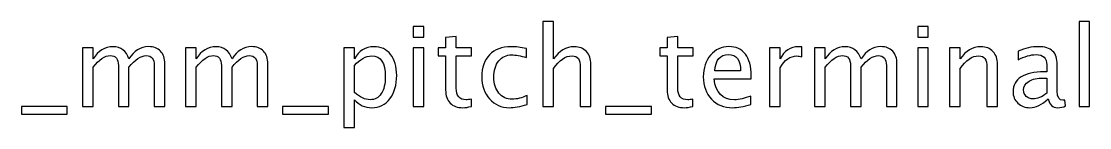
# Model space of a CAD drawing. Header units: centimetres. Extents: x -67 to 67, y -62 to 59.
# Drawn here: x 46.69 to 67.18, y -11.65 to -9.61 of the extents above; entities that cross this region are included whole.
import ezdxf

# ---------------------------------------------------------------- set-up
doc = ezdxf.new("R2010")
doc.units = ezdxf.units.CM
doc.header["$MEASUREMENT"] = 0
doc.layers.add('Layer 1', color=7, linetype='Continuous')

msp = doc.modelspace()

# ---------------------------------------------------------------- linework, layer by layer
at = {"layer": 'Layer 1'}
for points, knots in [([(56.69714, -11.23802), (56.69714, -11.23802), (56.69714, -9.60607), (56.69714, -9.60607), (56.69714, -9.60607), (56.69714, -9.60607), (56.90034, -9.60607), (56.90034, -9.60607), (56.90034, -9.60607), (56.90034, -9.60607), (56.90034, -10.3282), (56.90034, -10.3282), (56.90034, -10.3282), (57.00794, -10.17122), (57.13988, -10.0929), (57.29581, -10.0929), (57.29581, -10.0929), (57.39388, -10.0929), (57.47184, -10.12359), (57.52934, -10.18533), (57.52934, -10.18533), (57.58685, -10.24671), (57.61578, -10.32962), (57.61578, -10.43333), (57.61578, -10.43333), (57.61578, -10.43333), (57.61578, -11.23802), (57.61578, -11.23802), (57.61578, -11.23802), (57.61578, -11.23802), (57.41257, -11.23802), (57.41257, -11.23802), (57.41257, -11.23802), (57.41257, -11.23802), (57.41257, -10.49965), (57.41257, -10.49965), (57.41257, -10.49965), (57.41257, -10.4164), (57.40023, -10.35713), (57.37589, -10.32185), (57.37589, -10.32185), (57.35119, -10.28622), (57.31062, -10.26859), (57.25382, -10.26859), (57.25382, -10.26859), (57.12894, -10.26859), (57.01111, -10.35008), (56.90034, -10.51306), (56.90034, -10.51306), (56.90034, -10.51306), (56.90034, -11.23802), (56.90034, -11.23802), (56.90034, -11.23802), (56.90034, -11.23802), (56.69714, -11.23802), (56.69714, -11.23802)], [0, 0, 0, 0, 0.06666667, 0.06666667, 0.06666667, 0.06666667, 0.13333333, 0.13333333, 0.13333333, 0.13333333, 0.2, 0.2, 0.2, 0.2, 0.26666667, 0.26666667, 0.26666667, 0.26666667, 0.33333333, 0.33333333, 0.33333333, 0.33333333, 0.4, 0.4, 0.4, 0.4, 0.46666667, 0.46666667, 0.46666667, 0.46666667, 0.53333333, 0.53333333, 0.53333333, 0.53333333, 0.6, 0.6, 0.6, 0.6, 0.66666667, 0.66666667, 0.66666667, 0.66666667, 0.73333333, 0.73333333, 0.73333333, 0.73333333, 0.8, 0.8, 0.8, 0.8, 0.86666667, 0.86666667, 0.86666667, 0.86666667, 1, 1, 1, 1]), ([(66.97675, -11.23802), (66.97675, -11.23802), (66.97675, -9.60607), (66.97675, -9.60607), (66.97675, -9.60607), (66.97675, -9.60607), (67.17995, -9.60607), (67.17995, -9.60607), (67.17995, -9.60607), (67.17995, -9.60607), (67.17995, -11.23802), (67.17995, -11.23802), (67.17995, -11.23802), (67.17995, -11.23802), (66.97675, -11.23802), (66.97675, -11.23802)], [0, 0, 0, 0, 0.2, 0.2, 0.2, 0.2, 0.4, 0.4, 0.4, 0.4, 0.6, 0.6, 0.6, 0.6, 1, 1, 1, 1]), ([(54.2097, -9.91087), (54.2097, -9.91087), (54.2097, -9.70767), (54.2097, -9.70767), (54.2097, -9.70767), (54.2097, -9.70767), (54.4129, -9.70767), (54.4129, -9.70767), (54.4129, -9.70767), (54.4129, -9.70767), (54.4129, -9.91087), (54.4129, -9.91087), (54.4129, -9.91087), (54.4129, -9.91087), (54.2097, -9.91087), (54.2097, -9.91087)], [0, 0, 0, 0, 0.2, 0.2, 0.2, 0.2, 0.4, 0.4, 0.4, 0.4, 0.6, 0.6, 0.6, 0.6, 1, 1, 1, 1]), ([(63.88253, -9.91087), (63.88253, -9.91087), (63.88253, -9.70767), (63.88253, -9.70767), (63.88253, -9.70767), (63.88253, -9.70767), (64.08573, -9.70767), (64.08573, -9.70767), (64.08573, -9.70767), (64.08573, -9.70767), (64.08573, -9.91087), (64.08573, -9.91087), (64.08573, -9.91087), (64.08573, -9.91087), (63.88253, -9.91087), (63.88253, -9.91087)], [0, 0, 0, 0, 0.2, 0.2, 0.2, 0.2, 0.4, 0.4, 0.4, 0.4, 0.6, 0.6, 0.6, 0.6, 1, 1, 1, 1]), ([(55.32307, -11.23767), (55.26028, -11.25495), (55.2056, -11.26342), (55.15938, -11.26342), (55.15938, -11.26342), (55.05567, -11.26342), (54.97488, -11.23379), (54.91702, -11.17452), (54.91702, -11.17452), (54.85881, -11.11525), (54.82989, -11.03306), (54.82989, -10.92758), (54.82989, -10.92758), (54.82989, -10.92758), (54.82989, -10.26859), (54.82989, -10.26859), (54.82989, -10.26859), (54.82989, -10.26859), (54.68948, -10.26859), (54.68948, -10.26859), (54.68948, -10.26859), (54.68948, -10.26859), (54.68948, -10.11618), (54.68948, -10.11618), (54.68948, -10.11618), (54.68948, -10.11618), (54.82989, -10.11618), (54.82989, -10.11618), (54.82989, -10.11618), (54.82989, -10.11618), (54.82989, -9.91334), (54.82989, -9.91334), (54.82989, -9.91334), (54.82989, -9.91334), (55.03309, -9.89393), (55.03309, -9.89393), (55.03309, -9.89393), (55.03309, -9.89393), (55.03309, -10.11618), (55.03309, -10.11618), (55.03309, -10.11618), (55.03309, -10.11618), (55.3273, -10.11618), (55.3273, -10.11618), (55.3273, -10.11618), (55.3273, -10.11618), (55.3273, -10.26859), (55.3273, -10.26859), (55.3273, -10.26859), (55.3273, -10.26859), (55.03309, -10.26859), (55.03309, -10.26859), (55.03309, -10.26859), (55.03309, -10.26859), (55.03309, -10.89089), (55.03309, -10.89089), (55.03309, -10.89089), (55.03309, -11.03764), (55.09694, -11.11102), (55.22429, -11.11102), (55.22429, -11.11102), (55.25146, -11.11102), (55.28427, -11.10643), (55.32307, -11.09761), (55.32307, -11.09761), (55.32307, -11.09761), (55.32307, -11.23767), (55.32307, -11.23767)], [0, 0, 0, 0, 0.05555556, 0.05555556, 0.05555556, 0.05555556, 0.11111111, 0.11111111, 0.11111111, 0.11111111, 0.16666667, 0.16666667, 0.16666667, 0.16666667, 0.22222222, 0.22222222, 0.22222222, 0.22222222, 0.27777778, 0.27777778, 0.27777778, 0.27777778, 0.33333333, 0.33333333, 0.33333333, 0.33333333, 0.38888889, 0.38888889, 0.38888889, 0.38888889, 0.44444444, 0.44444444, 0.44444444, 0.44444444, 0.5, 0.5, 0.5, 0.5, 0.55555556, 0.55555556, 0.55555556, 0.55555556, 0.61111111, 0.61111111, 0.61111111, 0.61111111, 0.66666667, 0.66666667, 0.66666667, 0.66666667, 0.72222222, 0.72222222, 0.72222222, 0.72222222, 0.77777778, 0.77777778, 0.77777778, 0.77777778, 0.83333333, 0.83333333, 0.83333333, 0.83333333, 0.88888889, 0.88888889, 0.88888889, 0.88888889, 1, 1, 1, 1]), ([(59.57088, -11.23767), (59.50809, -11.25495), (59.45341, -11.26342), (59.40719, -11.26342), (59.40719, -11.26342), (59.30348, -11.26342), (59.22269, -11.23379), (59.16483, -11.17452), (59.16483, -11.17452), (59.10662, -11.11525), (59.0777, -11.03306), (59.0777, -10.92758), (59.0777, -10.92758), (59.0777, -10.92758), (59.0777, -10.26859), (59.0777, -10.26859), (59.0777, -10.26859), (59.0777, -10.26859), (58.93729, -10.26859), (58.93729, -10.26859), (58.93729, -10.26859), (58.93729, -10.26859), (58.93729, -10.11618), (58.93729, -10.11618), (58.93729, -10.11618), (58.93729, -10.11618), (59.0777, -10.11618), (59.0777, -10.11618), (59.0777, -10.11618), (59.0777, -10.11618), (59.0777, -9.91334), (59.0777, -9.91334), (59.0777, -9.91334), (59.0777, -9.91334), (59.2809, -9.89393), (59.2809, -9.89393), (59.2809, -9.89393), (59.2809, -9.89393), (59.2809, -10.11618), (59.2809, -10.11618), (59.2809, -10.11618), (59.2809, -10.11618), (59.57511, -10.11618), (59.57511, -10.11618), (59.57511, -10.11618), (59.57511, -10.11618), (59.57511, -10.26859), (59.57511, -10.26859), (59.57511, -10.26859), (59.57511, -10.26859), (59.2809, -10.26859), (59.2809, -10.26859), (59.2809, -10.26859), (59.2809, -10.26859), (59.2809, -10.89089), (59.2809, -10.89089), (59.2809, -10.89089), (59.2809, -11.03764), (59.34475, -11.11102), (59.4721, -11.11102), (59.4721, -11.11102), (59.49927, -11.11102), (59.53208, -11.10643), (59.57088, -11.09761), (59.57088, -11.09761), (59.57088, -11.09761), (59.57088, -11.23767), (59.57088, -11.23767)], [0, 0, 0, 0, 0.05555556, 0.05555556, 0.05555556, 0.05555556, 0.11111111, 0.11111111, 0.11111111, 0.11111111, 0.16666667, 0.16666667, 0.16666667, 0.16666667, 0.22222222, 0.22222222, 0.22222222, 0.22222222, 0.27777778, 0.27777778, 0.27777778, 0.27777778, 0.33333333, 0.33333333, 0.33333333, 0.33333333, 0.38888889, 0.38888889, 0.38888889, 0.38888889, 0.44444444, 0.44444444, 0.44444444, 0.44444444, 0.5, 0.5, 0.5, 0.5, 0.55555556, 0.55555556, 0.55555556, 0.55555556, 0.61111111, 0.61111111, 0.61111111, 0.61111111, 0.66666667, 0.66666667, 0.66666667, 0.66666667, 0.72222222, 0.72222222, 0.72222222, 0.72222222, 0.77777778, 0.77777778, 0.77777778, 0.77777778, 0.83333333, 0.83333333, 0.83333333, 0.83333333, 0.88888889, 0.88888889, 0.88888889, 0.88888889, 1, 1, 1, 1]), ([(47.86675, -11.23802), (47.86675, -11.23802), (47.86675, -10.11618), (47.86675, -10.11618), (47.86675, -10.11618), (47.86675, -10.11618), (48.06995, -10.11618), (48.06995, -10.11618), (48.06995, -10.11618), (48.06995, -10.11618), (48.06995, -10.3282), (48.06995, -10.3282), (48.06995, -10.3282), (48.16908, -10.17122), (48.29608, -10.0929), (48.45166, -10.0929), (48.45166, -10.0929), (48.60159, -10.0929), (48.70354, -10.17122), (48.75787, -10.3282), (48.75787, -10.3282), (48.85418, -10.16981), (48.97977, -10.09078), (49.13393, -10.09078), (49.13393, -10.09078), (49.23236, -10.09078), (49.30891, -10.11971), (49.36359, -10.17792), (49.36359, -10.17792), (49.41827, -10.23613), (49.44579, -10.31762), (49.44579, -10.4224), (49.44579, -10.4224), (49.44579, -10.4224), (49.44579, -11.23802), (49.44579, -11.23802), (49.44579, -11.23802), (49.44579, -11.23802), (49.24259, -11.23802), (49.24259, -11.23802), (49.24259, -11.23802), (49.24259, -11.23802), (49.24259, -10.45591), (49.24259, -10.45591), (49.24259, -10.45591), (49.24259, -10.3282), (49.19179, -10.26435), (49.09019, -10.26435), (49.09019, -10.26435), (48.9847, -10.26435), (48.87393, -10.33879), (48.75787, -10.48801), (48.75787, -10.48801), (48.75787, -10.48801), (48.75787, -11.23802), (48.75787, -11.23802), (48.75787, -11.23802), (48.75787, -11.23802), (48.55467, -11.23802), (48.55467, -11.23802), (48.55467, -11.23802), (48.55467, -11.23802), (48.55467, -10.4552), (48.55467, -10.4552), (48.55467, -10.4552), (48.55467, -10.32644), (48.50316, -10.26224), (48.3998, -10.26224), (48.3998, -10.26224), (48.29714, -10.26224), (48.18707, -10.33702), (48.06995, -10.48695), (48.06995, -10.48695), (48.06995, -10.48695), (48.06995, -11.23802), (48.06995, -11.23802), (48.06995, -11.23802), (48.06995, -11.23802), (47.86675, -11.23802), (47.86675, -11.23802)], [0, 0, 0, 0, 0.04761905, 0.04761905, 0.04761905, 0.04761905, 0.0952381, 0.0952381, 0.0952381, 0.0952381, 0.14285714, 0.14285714, 0.14285714, 0.14285714, 0.19047619, 0.19047619, 0.19047619, 0.19047619, 0.23809524, 0.23809524, 0.23809524, 0.23809524, 0.28571429, 0.28571429, 0.28571429, 0.28571429, 0.33333333, 0.33333333, 0.33333333, 0.33333333, 0.38095238, 0.38095238, 0.38095238, 0.38095238, 0.42857143, 0.42857143, 0.42857143, 0.42857143, 0.47619048, 0.47619048, 0.47619048, 0.47619048, 0.52380952, 0.52380952, 0.52380952, 0.52380952, 0.57142857, 0.57142857, 0.57142857, 0.57142857, 0.61904762, 0.61904762, 0.61904762, 0.61904762, 0.66666667, 0.66666667, 0.66666667, 0.66666667, 0.71428571, 0.71428571, 0.71428571, 0.71428571, 0.76190476, 0.76190476, 0.76190476, 0.76190476, 0.80952381, 0.80952381, 0.80952381, 0.80952381, 0.85714286, 0.85714286, 0.85714286, 0.85714286, 0.9047619, 0.9047619, 0.9047619, 0.9047619, 1, 1, 1, 1]), ([(49.84301, -11.23802), (49.84301, -11.23802), (49.84301, -10.11618), (49.84301, -10.11618), (49.84301, -10.11618), (49.84301, -10.11618), (50.04621, -10.11618), (50.04621, -10.11618), (50.04621, -10.11618), (50.04621, -10.11618), (50.04621, -10.3282), (50.04621, -10.3282), (50.04621, -10.3282), (50.14534, -10.17122), (50.27234, -10.0929), (50.42792, -10.0929), (50.42792, -10.0929), (50.57785, -10.0929), (50.6798, -10.17122), (50.73413, -10.3282), (50.73413, -10.3282), (50.83044, -10.16981), (50.95603, -10.09078), (51.11019, -10.09078), (51.11019, -10.09078), (51.20862, -10.09078), (51.28517, -10.11971), (51.33985, -10.17792), (51.33985, -10.17792), (51.39453, -10.23613), (51.42205, -10.31762), (51.42205, -10.4224), (51.42205, -10.4224), (51.42205, -10.4224), (51.42205, -11.23802), (51.42205, -11.23802), (51.42205, -11.23802), (51.42205, -11.23802), (51.21885, -11.23802), (51.21885, -11.23802), (51.21885, -11.23802), (51.21885, -11.23802), (51.21885, -10.45591), (51.21885, -10.45591), (51.21885, -10.45591), (51.21885, -10.3282), (51.16805, -10.26435), (51.06645, -10.26435), (51.06645, -10.26435), (50.96096, -10.26435), (50.85019, -10.33879), (50.73413, -10.48801), (50.73413, -10.48801), (50.73413, -10.48801), (50.73413, -11.23802), (50.73413, -11.23802), (50.73413, -11.23802), (50.73413, -11.23802), (50.53093, -11.23802), (50.53093, -11.23802), (50.53093, -11.23802), (50.53093, -11.23802), (50.53093, -10.4552), (50.53093, -10.4552), (50.53093, -10.4552), (50.53093, -10.32644), (50.47942, -10.26224), (50.37606, -10.26224), (50.37606, -10.26224), (50.2734, -10.26224), (50.16333, -10.33702), (50.04621, -10.48695), (50.04621, -10.48695), (50.04621, -10.48695), (50.04621, -11.23802), (50.04621, -11.23802), (50.04621, -11.23802), (50.04621, -11.23802), (49.84301, -11.23802), (49.84301, -11.23802)], [0, 0, 0, 0, 0.04761905, 0.04761905, 0.04761905, 0.04761905, 0.0952381, 0.0952381, 0.0952381, 0.0952381, 0.14285714, 0.14285714, 0.14285714, 0.14285714, 0.19047619, 0.19047619, 0.19047619, 0.19047619, 0.23809524, 0.23809524, 0.23809524, 0.23809524, 0.28571429, 0.28571429, 0.28571429, 0.28571429, 0.33333333, 0.33333333, 0.33333333, 0.33333333, 0.38095238, 0.38095238, 0.38095238, 0.38095238, 0.42857143, 0.42857143, 0.42857143, 0.42857143, 0.47619048, 0.47619048, 0.47619048, 0.47619048, 0.52380952, 0.52380952, 0.52380952, 0.52380952, 0.57142857, 0.57142857, 0.57142857, 0.57142857, 0.61904762, 0.61904762, 0.61904762, 0.61904762, 0.66666667, 0.66666667, 0.66666667, 0.66666667, 0.71428571, 0.71428571, 0.71428571, 0.71428571, 0.76190476, 0.76190476, 0.76190476, 0.76190476, 0.80952381, 0.80952381, 0.80952381, 0.80952381, 0.85714286, 0.85714286, 0.85714286, 0.85714286, 0.9047619, 0.9047619, 0.9047619, 0.9047619, 1, 1, 1, 1]), ([(52.87761, -11.64654), (52.87761, -11.64654), (52.87761, -10.11618), (52.87761, -10.11618), (52.87761, -10.11618), (52.87761, -10.11618), (53.08081, -10.11618), (53.08081, -10.11618), (53.08081, -10.11618), (53.08081, -10.11618), (53.08081, -10.3282), (53.08081, -10.3282), (53.08081, -10.3282), (53.16407, -10.17122), (53.2893, -10.0929), (53.45617, -10.0929), (53.45617, -10.0929), (53.59128, -10.0929), (53.69747, -10.14194), (53.77508, -10.24036), (53.77508, -10.24036), (53.85269, -10.33879), (53.8915, -10.4732), (53.8915, -10.64359), (53.8915, -10.64359), (53.8915, -10.82915), (53.8474, -10.97908), (53.75956, -11.09268), (53.75956, -11.09268), (53.67171, -11.20662), (53.556, -11.26342), (53.41278, -11.26342), (53.41278, -11.26342), (53.27978, -11.26342), (53.16901, -11.21262), (53.08081, -11.11067), (53.08081, -11.11067), (53.08081, -11.11067), (53.08081, -11.64654), (53.08081, -11.64654), (53.08081, -11.64654), (53.08081, -11.64654), (52.87761, -11.64654), (52.87761, -11.64654)], [0, 0, 0, 0, 0.08333333, 0.08333333, 0.08333333, 0.08333333, 0.16666667, 0.16666667, 0.16666667, 0.16666667, 0.25, 0.25, 0.25, 0.25, 0.33333333, 0.33333333, 0.33333333, 0.33333333, 0.41666667, 0.41666667, 0.41666667, 0.41666667, 0.5, 0.5, 0.5, 0.5, 0.58333333, 0.58333333, 0.58333333, 0.58333333, 0.66666667, 0.66666667, 0.66666667, 0.66666667, 0.75, 0.75, 0.75, 0.75, 0.83333333, 0.83333333, 0.83333333, 0.83333333, 1, 1, 1, 1]), ([(54.2097, -11.23802), (54.2097, -11.23802), (54.2097, -10.11618), (54.2097, -10.11618), (54.2097, -10.11618), (54.2097, -10.11618), (54.4129, -10.11618), (54.4129, -10.11618), (54.4129, -10.11618), (54.4129, -10.11618), (54.4129, -11.23802), (54.4129, -11.23802), (54.4129, -11.23802), (54.4129, -11.23802), (54.2097, -11.23802), (54.2097, -11.23802)], [0, 0, 0, 0, 0.2, 0.2, 0.2, 0.2, 0.4, 0.4, 0.4, 0.4, 0.6, 0.6, 0.6, 0.6, 1, 1, 1, 1]), ([(56.39198, -11.20415), (56.2604, -11.24366), (56.1468, -11.26342), (56.0512, -11.26342), (56.0512, -11.26342), (55.89951, -11.26342), (55.77392, -11.20733), (55.67408, -11.0955), (55.67408, -11.0955), (55.57424, -10.98331), (55.52415, -10.84185), (55.52415, -10.67146), (55.52415, -10.67146), (55.52415, -10.48942), (55.57354, -10.34725), (55.67232, -10.24565), (55.67232, -10.24565), (55.7711, -10.1437), (55.90903, -10.0929), (56.08613, -10.0929), (56.08613, -10.0929), (56.17326, -10.0929), (56.27133, -10.1049), (56.37928, -10.12888), (56.37928, -10.12888), (56.37928, -10.12888), (56.37928, -10.30034), (56.37928, -10.30034), (56.37928, -10.30034), (56.26463, -10.26647), (56.17115, -10.24954), (56.09918, -10.24954), (56.09918, -10.24954), (55.99476, -10.24954), (55.91115, -10.28869), (55.84871, -10.36666), (55.84871, -10.36666), (55.78626, -10.44462), (55.75487, -10.54869), (55.75487, -10.67851), (55.75487, -10.67851), (55.75487, -10.80446), (55.78732, -10.90606), (55.85188, -10.98402), (55.85188, -10.98402), (55.91644, -11.06163), (56.00075, -11.10044), (56.10553, -11.10044), (56.10553, -11.10044), (56.19831, -11.10044), (56.29356, -11.07645), (56.39198, -11.02847), (56.39198, -11.02847), (56.39198, -11.02847), (56.39198, -11.20415), (56.39198, -11.20415)], [0, 0, 0, 0, 0.06666667, 0.06666667, 0.06666667, 0.06666667, 0.13333333, 0.13333333, 0.13333333, 0.13333333, 0.2, 0.2, 0.2, 0.2, 0.26666667, 0.26666667, 0.26666667, 0.26666667, 0.33333333, 0.33333333, 0.33333333, 0.33333333, 0.4, 0.4, 0.4, 0.4, 0.46666667, 0.46666667, 0.46666667, 0.46666667, 0.53333333, 0.53333333, 0.53333333, 0.53333333, 0.6, 0.6, 0.6, 0.6, 0.66666667, 0.66666667, 0.66666667, 0.66666667, 0.73333333, 0.73333333, 0.73333333, 0.73333333, 0.8, 0.8, 0.8, 0.8, 0.86666667, 0.86666667, 0.86666667, 0.86666667, 1, 1, 1, 1]), ([(60.68424, -11.20204), (60.54772, -11.24296), (60.43095, -11.26342), (60.33358, -11.26342), (60.33358, -11.26342), (60.16742, -11.26342), (60.03231, -11.20839), (59.92824, -11.09867), (59.92824, -11.09867), (59.82417, -10.98896), (59.77196, -10.84679), (59.77196, -10.67181), (59.77196, -10.67181), (59.77196, -10.50212), (59.81782, -10.36278), (59.9099, -10.25377), (59.9099, -10.25377), (60.00197, -10.14511), (60.1198, -10.09078), (60.26338, -10.09078), (60.26338, -10.09078), (60.3992, -10.09078), (60.50433, -10.13912), (60.57841, -10.23578), (60.57841, -10.23578), (60.65249, -10.33244), (60.68954, -10.46932), (60.68954, -10.64676), (60.68954, -10.64676), (60.68954, -10.64676), (60.68848, -10.70885), (60.68848, -10.70885), (60.68848, -10.70885), (60.68848, -10.70885), (59.97939, -10.70885), (59.97939, -10.70885), (59.97939, -10.70885), (60.00903, -10.97696), (60.13991, -11.11102), (60.37168, -11.11102), (60.37168, -11.11102), (60.4567, -11.11102), (60.56077, -11.08703), (60.68424, -11.03905), (60.68424, -11.03905), (60.68424, -11.03905), (60.68424, -11.20204), (60.68424, -11.20204)], [0, 0, 0, 0, 0.07692308, 0.07692308, 0.07692308, 0.07692308, 0.15384615, 0.15384615, 0.15384615, 0.15384615, 0.23076923, 0.23076923, 0.23076923, 0.23076923, 0.30769231, 0.30769231, 0.30769231, 0.30769231, 0.38461538, 0.38461538, 0.38461538, 0.38461538, 0.46153846, 0.46153846, 0.46153846, 0.46153846, 0.53846154, 0.53846154, 0.53846154, 0.53846154, 0.61538462, 0.61538462, 0.61538462, 0.61538462, 0.69230769, 0.69230769, 0.69230769, 0.69230769, 0.76923077, 0.76923077, 0.76923077, 0.76923077, 0.84615385, 0.84615385, 0.84615385, 0.84615385, 1, 1, 1, 1]), ([(61.0402, -11.23802), (61.0402, -11.23802), (61.0402, -10.11618), (61.0402, -10.11618), (61.0402, -10.11618), (61.0402, -10.11618), (61.2434, -10.11618), (61.2434, -10.11618), (61.2434, -10.11618), (61.2434, -10.11618), (61.2434, -10.3282), (61.2434, -10.3282), (61.2434, -10.3282), (61.32419, -10.17122), (61.44131, -10.0929), (61.59512, -10.0929), (61.59512, -10.0929), (61.61593, -10.0929), (61.63781, -10.09467), (61.66038, -10.09819), (61.66038, -10.09819), (61.66038, -10.09819), (61.66038, -10.28834), (61.66038, -10.28834), (61.66038, -10.28834), (61.62511, -10.2767), (61.59406, -10.2707), (61.56725, -10.2707), (61.56725, -10.2707), (61.43813, -10.2707), (61.33018, -10.3469), (61.2434, -10.49965), (61.2434, -10.49965), (61.2434, -10.49965), (61.2434, -11.23802), (61.2434, -11.23802), (61.2434, -11.23802), (61.2434, -11.23802), (61.0402, -11.23802), (61.0402, -11.23802)], [0, 0, 0, 0, 0.09090909, 0.09090909, 0.09090909, 0.09090909, 0.18181818, 0.18181818, 0.18181818, 0.18181818, 0.27272727, 0.27272727, 0.27272727, 0.27272727, 0.36363636, 0.36363636, 0.36363636, 0.36363636, 0.45454545, 0.45454545, 0.45454545, 0.45454545, 0.54545455, 0.54545455, 0.54545455, 0.54545455, 0.63636364, 0.63636364, 0.63636364, 0.63636364, 0.72727273, 0.72727273, 0.72727273, 0.72727273, 0.81818182, 0.81818182, 0.81818182, 0.81818182, 1, 1, 1, 1]), ([(61.90627, -11.23802), (61.90627, -11.23802), (61.90627, -10.11618), (61.90627, -10.11618), (61.90627, -10.11618), (61.90627, -10.11618), (62.10947, -10.11618), (62.10947, -10.11618), (62.10947, -10.11618), (62.10947, -10.11618), (62.10947, -10.3282), (62.10947, -10.3282), (62.10947, -10.3282), (62.2086, -10.17122), (62.3356, -10.0929), (62.49118, -10.0929), (62.49118, -10.0929), (62.64111, -10.0929), (62.74306, -10.17122), (62.79739, -10.3282), (62.79739, -10.3282), (62.8937, -10.16981), (63.01929, -10.09078), (63.17345, -10.09078), (63.17345, -10.09078), (63.27188, -10.09078), (63.34843, -10.11971), (63.40311, -10.17792), (63.40311, -10.17792), (63.45779, -10.23613), (63.48531, -10.31762), (63.48531, -10.4224), (63.48531, -10.4224), (63.48531, -10.4224), (63.48531, -11.23802), (63.48531, -11.23802), (63.48531, -11.23802), (63.48531, -11.23802), (63.28211, -11.23802), (63.28211, -11.23802), (63.28211, -11.23802), (63.28211, -11.23802), (63.28211, -10.45591), (63.28211, -10.45591), (63.28211, -10.45591), (63.28211, -10.3282), (63.23131, -10.26435), (63.12971, -10.26435), (63.12971, -10.26435), (63.02422, -10.26435), (62.91345, -10.33879), (62.79739, -10.48801), (62.79739, -10.48801), (62.79739, -10.48801), (62.79739, -11.23802), (62.79739, -11.23802), (62.79739, -11.23802), (62.79739, -11.23802), (62.59419, -11.23802), (62.59419, -11.23802), (62.59419, -11.23802), (62.59419, -11.23802), (62.59419, -10.4552), (62.59419, -10.4552), (62.59419, -10.4552), (62.59419, -10.32644), (62.54268, -10.26224), (62.43932, -10.26224), (62.43932, -10.26224), (62.33666, -10.26224), (62.22659, -10.33702), (62.10947, -10.48695), (62.10947, -10.48695), (62.10947, -10.48695), (62.10947, -11.23802), (62.10947, -11.23802), (62.10947, -11.23802), (62.10947, -11.23802), (61.90627, -11.23802), (61.90627, -11.23802)], [0, 0, 0, 0, 0.04761905, 0.04761905, 0.04761905, 0.04761905, 0.0952381, 0.0952381, 0.0952381, 0.0952381, 0.14285714, 0.14285714, 0.14285714, 0.14285714, 0.19047619, 0.19047619, 0.19047619, 0.19047619, 0.23809524, 0.23809524, 0.23809524, 0.23809524, 0.28571429, 0.28571429, 0.28571429, 0.28571429, 0.33333333, 0.33333333, 0.33333333, 0.33333333, 0.38095238, 0.38095238, 0.38095238, 0.38095238, 0.42857143, 0.42857143, 0.42857143, 0.42857143, 0.47619048, 0.47619048, 0.47619048, 0.47619048, 0.52380952, 0.52380952, 0.52380952, 0.52380952, 0.57142857, 0.57142857, 0.57142857, 0.57142857, 0.61904762, 0.61904762, 0.61904762, 0.61904762, 0.66666667, 0.66666667, 0.66666667, 0.66666667, 0.71428571, 0.71428571, 0.71428571, 0.71428571, 0.76190476, 0.76190476, 0.76190476, 0.76190476, 0.80952381, 0.80952381, 0.80952381, 0.80952381, 0.85714286, 0.85714286, 0.85714286, 0.85714286, 0.9047619, 0.9047619, 0.9047619, 0.9047619, 1, 1, 1, 1]), ([(63.88253, -11.23802), (63.88253, -11.23802), (63.88253, -10.11618), (63.88253, -10.11618), (63.88253, -10.11618), (63.88253, -10.11618), (64.08573, -10.11618), (64.08573, -10.11618), (64.08573, -10.11618), (64.08573, -10.11618), (64.08573, -11.23802), (64.08573, -11.23802), (64.08573, -11.23802), (64.08573, -11.23802), (63.88253, -11.23802), (63.88253, -11.23802)], [0, 0, 0, 0, 0.2, 0.2, 0.2, 0.2, 0.4, 0.4, 0.4, 0.4, 0.6, 0.6, 0.6, 0.6, 1, 1, 1, 1]), ([(64.49425, -11.23802), (64.49425, -11.23802), (64.49425, -10.11618), (64.49425, -10.11618), (64.49425, -10.11618), (64.49425, -10.11618), (64.69745, -10.11618), (64.69745, -10.11618), (64.69745, -10.11618), (64.69745, -10.11618), (64.69745, -10.3282), (64.69745, -10.3282), (64.69745, -10.3282), (64.80505, -10.17122), (64.93699, -10.0929), (65.09292, -10.0929), (65.09292, -10.0929), (65.19099, -10.0929), (65.26895, -10.12359), (65.32645, -10.18533), (65.32645, -10.18533), (65.38396, -10.24671), (65.41289, -10.32962), (65.41289, -10.43333), (65.41289, -10.43333), (65.41289, -10.43333), (65.41289, -11.23802), (65.41289, -11.23802), (65.41289, -11.23802), (65.41289, -11.23802), (65.20968, -11.23802), (65.20968, -11.23802), (65.20968, -11.23802), (65.20968, -11.23802), (65.20968, -10.49965), (65.20968, -10.49965), (65.20968, -10.49965), (65.20968, -10.4164), (65.19734, -10.35713), (65.173, -10.32185), (65.173, -10.32185), (65.1483, -10.28622), (65.10773, -10.26859), (65.05093, -10.26859), (65.05093, -10.26859), (64.92605, -10.26859), (64.80822, -10.35008), (64.69745, -10.51306), (64.69745, -10.51306), (64.69745, -10.51306), (64.69745, -11.23802), (64.69745, -11.23802), (64.69745, -11.23802), (64.69745, -11.23802), (64.49425, -11.23802), (64.49425, -11.23802)], [0, 0, 0, 0, 0.06666667, 0.06666667, 0.06666667, 0.06666667, 0.13333333, 0.13333333, 0.13333333, 0.13333333, 0.2, 0.2, 0.2, 0.2, 0.26666667, 0.26666667, 0.26666667, 0.26666667, 0.33333333, 0.33333333, 0.33333333, 0.33333333, 0.4, 0.4, 0.4, 0.4, 0.46666667, 0.46666667, 0.46666667, 0.46666667, 0.53333333, 0.53333333, 0.53333333, 0.53333333, 0.6, 0.6, 0.6, 0.6, 0.66666667, 0.66666667, 0.66666667, 0.66666667, 0.73333333, 0.73333333, 0.73333333, 0.73333333, 0.8, 0.8, 0.8, 0.8, 0.86666667, 0.86666667, 0.86666667, 0.86666667, 1, 1, 1, 1]), ([(66.3862, -11.09514), (66.26414, -11.20733), (66.14667, -11.26342), (66.03378, -11.26342), (66.03378, -11.26342), (65.941, -11.26342), (65.86374, -11.23449), (65.80271, -11.17628), (65.80271, -11.17628), (65.74133, -11.11808), (65.71063, -11.0447), (65.71063, -10.95615), (65.71063, -10.95615), (65.71063, -10.83374), (65.76214, -10.73954), (65.86515, -10.67393), (65.86515, -10.67393), (65.96816, -10.60831), (66.11598, -10.5755), (66.30859, -10.5755), (66.30859, -10.5755), (66.30859, -10.5755), (66.35622, -10.5755), (66.35622, -10.5755), (66.35622, -10.5755), (66.35622, -10.5755), (66.35622, -10.44039), (66.35622, -10.44039), (66.35622, -10.44039), (66.35622, -10.31021), (66.28848, -10.2453), (66.15266, -10.2453), (66.15266, -10.2453), (66.04754, -10.2453), (65.93253, -10.27846), (65.808, -10.34479), (65.808, -10.34479), (65.808, -10.34479), (65.808, -10.17757), (65.808, -10.17757), (65.808, -10.17757), (65.94488, -10.12112), (66.074, -10.0929), (66.195, -10.0929), (66.195, -10.0929), (66.31953, -10.0929), (66.4116, -10.12112), (66.47052, -10.17792), (66.47052, -10.17792), (66.52978, -10.23472), (66.55942, -10.32221), (66.55942, -10.44039), (66.55942, -10.44039), (66.55942, -10.44039), (66.55942, -10.94733), (66.55942, -10.94733), (66.55942, -10.94733), (66.55942, -11.06339), (66.59505, -11.1216), (66.66666, -11.1216), (66.66666, -11.1216), (66.67548, -11.1216), (66.68854, -11.12019), (66.70582, -11.11737), (66.70582, -11.11737), (66.70582, -11.11737), (66.72029, -11.23026), (66.72029, -11.23026), (66.72029, -11.23026), (66.67407, -11.25248), (66.62327, -11.26342), (66.56753, -11.26342), (66.56753, -11.26342), (66.47263, -11.26342), (66.41231, -11.20733), (66.3862, -11.09514)], [0, 0, 0, 0, 0.05, 0.05, 0.05, 0.05, 0.1, 0.1, 0.1, 0.1, 0.15, 0.15, 0.15, 0.15, 0.2, 0.2, 0.2, 0.2, 0.25, 0.25, 0.25, 0.25, 0.3, 0.3, 0.3, 0.3, 0.35, 0.35, 0.35, 0.35, 0.4, 0.4, 0.4, 0.4, 0.45, 0.45, 0.45, 0.45, 0.5, 0.5, 0.5, 0.5, 0.55, 0.55, 0.55, 0.55, 0.6, 0.6, 0.6, 0.6, 0.65, 0.65, 0.65, 0.65, 0.7, 0.7, 0.7, 0.7, 0.75, 0.75, 0.75, 0.75, 0.8, 0.8, 0.8, 0.8, 0.85, 0.85, 0.85, 0.85, 0.9, 0.9, 0.9, 0.9, 1, 1, 1, 1]), ([(53.08081, -10.97061), (53.18559, -11.0641), (53.28542, -11.11102), (53.38032, -11.11102), (53.38032, -11.11102), (53.47381, -11.11102), (53.54613, -11.07186), (53.59693, -10.9939), (53.59693, -10.9939), (53.64808, -10.91593), (53.67348, -10.80622), (53.67348, -10.6644), (53.67348, -10.6644), (53.67348, -10.40194), (53.58669, -10.2707), (53.41313, -10.2707), (53.41313, -10.2707), (53.29953, -10.2707), (53.18876, -10.33209), (53.08081, -10.4552), (53.08081, -10.4552), (53.08081, -10.4552), (53.08081, -10.97061), (53.08081, -10.97061)], [0, 0, 0, 0, 0.14285714, 0.14285714, 0.14285714, 0.14285714, 0.28571429, 0.28571429, 0.28571429, 0.28571429, 0.42857143, 0.42857143, 0.42857143, 0.42857143, 0.57142857, 0.57142857, 0.57142857, 0.57142857, 0.71428571, 0.71428571, 0.71428571, 0.71428571, 1, 1, 1, 1]), ([(59.98998, -10.55645), (59.98998, -10.55645), (60.48528, -10.55645), (60.48528, -10.55645), (60.48528, -10.55645), (60.48528, -10.34761), (60.40731, -10.24319), (60.25174, -10.24319), (60.25174, -10.24319), (60.09511, -10.24319), (60.00797, -10.34761), (59.98998, -10.55645)], [0, 0, 0, 0, 0.25, 0.25, 0.25, 0.25, 0.5, 0.5, 0.5, 0.5, 1, 1, 1, 1]), ([(66.35622, -10.98437), (66.35622, -10.98437), (66.35622, -10.69615), (66.35622, -10.69615), (66.35622, -10.69615), (66.35622, -10.69615), (66.29095, -10.69404), (66.29095, -10.69404), (66.29095, -10.69404), (66.17806, -10.69404), (66.08705, -10.71485), (66.01755, -10.75648), (66.01755, -10.75648), (65.94841, -10.79846), (65.91383, -10.85384), (65.91383, -10.92299), (65.91383, -10.92299), (65.91383, -10.97132), (65.93112, -11.01224), (65.96534, -11.04576), (65.96534, -11.04576), (65.99991, -11.07927), (66.04189, -11.0962), (66.09163, -11.0962), (66.09163, -11.0962), (66.1763, -11.0962), (66.2645, -11.05881), (66.35622, -10.98437)], [0, 0, 0, 0, 0.125, 0.125, 0.125, 0.125, 0.25, 0.25, 0.25, 0.25, 0.375, 0.375, 0.375, 0.375, 0.5, 0.5, 0.5, 0.5, 0.625, 0.625, 0.625, 0.625, 0.75, 0.75, 0.75, 0.75, 1, 1, 1, 1]), ([(46.69411, -11.39042), (46.69411, -11.39042), (46.69411, -11.23802), (46.69411, -11.23802), (46.69411, -11.23802), (46.69411, -11.23802), (47.57464, -11.23802), (47.57464, -11.23802), (47.57464, -11.23802), (47.57464, -11.23802), (47.57464, -11.39042), (47.57464, -11.39042), (47.57464, -11.39042), (47.57464, -11.39042), (46.69411, -11.39042), (46.69411, -11.39042)], [0, 0, 0, 0, 0.2, 0.2, 0.2, 0.2, 0.4, 0.4, 0.4, 0.4, 0.6, 0.6, 0.6, 0.6, 1, 1, 1, 1]), ([(51.70497, -11.39042), (51.70497, -11.39042), (51.70497, -11.23802), (51.70497, -11.23802), (51.70497, -11.23802), (51.70497, -11.23802), (52.5855, -11.23802), (52.5855, -11.23802), (52.5855, -11.23802), (52.5855, -11.23802), (52.5855, -11.39042), (52.5855, -11.39042), (52.5855, -11.39042), (52.5855, -11.39042), (51.70497, -11.39042), (51.70497, -11.39042)], [0, 0, 0, 0, 0.2, 0.2, 0.2, 0.2, 0.4, 0.4, 0.4, 0.4, 0.6, 0.6, 0.6, 0.6, 1, 1, 1, 1]), ([(57.89659, -11.39042), (57.89659, -11.39042), (57.89659, -11.23802), (57.89659, -11.23802), (57.89659, -11.23802), (57.89659, -11.23802), (58.77712, -11.23802), (58.77712, -11.23802), (58.77712, -11.23802), (58.77712, -11.23802), (58.77712, -11.39042), (58.77712, -11.39042), (58.77712, -11.39042), (58.77712, -11.39042), (57.89659, -11.39042), (57.89659, -11.39042)], [0, 0, 0, 0, 0.2, 0.2, 0.2, 0.2, 0.4, 0.4, 0.4, 0.4, 0.6, 0.6, 0.6, 0.6, 1, 1, 1, 1])]:
    msp.add_open_spline(points, degree=3, knots=knots, dxfattribs=at)

doc.saveas('drawing.dxf')
